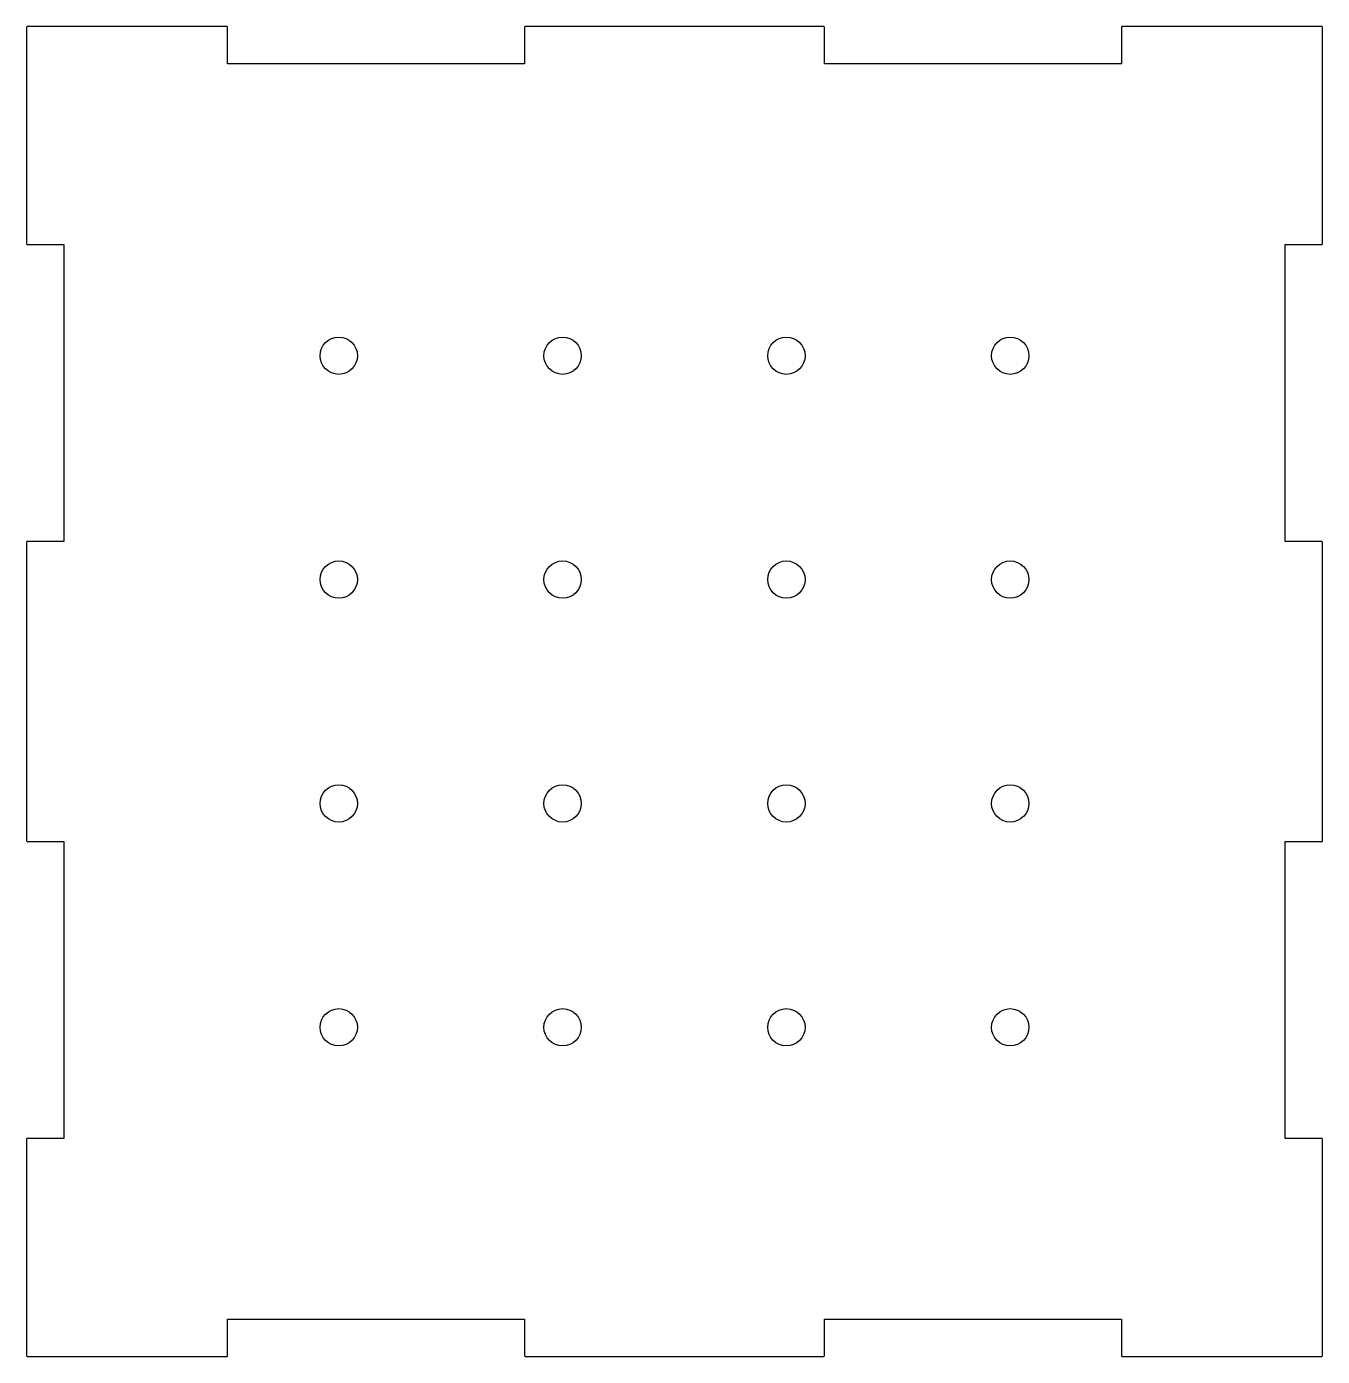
# Model space of a CAD drawing. Header units: millimetres. Extents: x -87 to 87, y -89 to 89.
import ezdxf

# ---------------------------------------------------------------- set-up
doc = ezdxf.new("R2010")
doc.units = ezdxf.units.MM

msp = doc.modelspace()

# ---------------------------------------------------------------- linework, layer by layer
at = {"color": 7, "linetype": 'Continuous', "lineweight": 25}
for p, q in [((-86.77, 89.1), (-86.81, 89.08)), ((-59.98, 89.1), (-86.77, 89.1)), ((-59.96, 89.09), (-59.98, 89.1)), ((-20.02, 89.1), (-20.06, 89.08)), ((20.02, 89.1), (-20.02, 89.1)), ((20.04, 89.09), (20.02, 89.1)), ((59.98, 89.1), (59.94, 89.08)), ((86.77, 89.1), (59.98, 89.1)), ((86.79, 89.09), (86.77, 89.1)), ((-86.84, 89.04), (-86.85, 89.02)), ((-86.85, 89.02), (-86.85, 59.98)), ((-86.83, 89.05), (-86.84, 89.04)), ((-86.82, 89.07), (-86.83, 89.05)), ((-86.81, 89.08), (-86.82, 89.07)), ((-59.95, 89.08), (-59.96, 89.09)), ((-59.93, 89.07), (-59.95, 89.08)), ((-59.92, 89.06), (-59.93, 89.07)), ((-59.9, 89.02), (-59.92, 89.06)), ((-59.9, 84.1), (-59.9, 89.02)), ((-20.09, 89.04), (-20.1, 89.02)), ((-20.1, 89.02), (-20.1, 84.1)), ((-20.08, 89.05), (-20.09, 89.04)), ((-20.07, 89.07), (-20.08, 89.05)), ((-20.06, 89.08), (-20.07, 89.07)), ((20.05, 89.08), (20.04, 89.09)), ((20.07, 89.07), (20.05, 89.08)), ((20.08, 89.06), (20.07, 89.07)), ((20.1, 89.02), (20.08, 89.06)), ((20.1, 84.1), (20.1, 89.02)), ((59.91, 89.04), (59.9, 89.02)), ((59.9, 89.02), (59.9, 84.1)), ((59.92, 89.05), (59.91, 89.04)), ((59.93, 89.07), (59.92, 89.05)), ((59.94, 89.08), (59.93, 89.07)), ((86.8, 89.08), (86.79, 89.09)), ((86.82, 89.07), (86.8, 89.08)), ((86.83, 89.06), (86.82, 89.07)), ((86.85, 89.02), (86.83, 89.06)), ((86.85, 59.98), (86.85, 89.02)), ((-20.1, 84.1), (-59.9, 84.1)), ((59.9, 84.1), (20.1, 84.1)), ((-86.85, 59.98), (-86.83, 59.94)), ((-86.83, 59.94), (-86.82, 59.93)), ((-86.82, 59.93), (-86.8, 59.92)), ((-86.8, 59.92), (-86.79, 59.91)), ((-86.79, 59.91), (-86.77, 59.9)), ((-86.77, 59.9), (-81.85, 59.9)), ((-81.85, 59.9), (-81.85, 20.1)), ((81.85, 59.9), (86.77, 59.9)), ((81.85, 20.1), (81.85, 59.9)), ((86.77, 59.9), (86.81, 59.92)), ((86.81, 59.92), (86.82, 59.93)), ((86.82, 59.93), (86.83, 59.95)), ((86.83, 59.95), (86.84, 59.96)), ((86.84, 59.96), (86.85, 59.98)), ((-86.84, 20.04), (-86.85, 20.02)), ((-86.85, 20.02), (-86.85, -20.02)), ((-86.83, 20.05), (-86.84, 20.04)), ((-86.82, 20.07), (-86.83, 20.05)), ((-86.81, 20.08), (-86.82, 20.07)), ((-86.77, 20.1), (-86.81, 20.08)), ((-81.85, 20.1), (-86.77, 20.1)), ((86.77, 20.1), (81.85, 20.1)), ((86.79, 20.09), (86.77, 20.1)), ((86.8, 20.08), (86.79, 20.09)), ((86.82, 20.07), (86.8, 20.08)), ((86.83, 20.06), (86.82, 20.07)), ((86.85, 20.02), (86.83, 20.06)), ((86.85, -20.02), (86.85, 20.02)), ((-86.85, -20.02), (-86.83, -20.06)), ((-86.83, -20.06), (-86.82, -20.07)), ((-86.82, -20.07), (-86.8, -20.08)), ((-86.8, -20.08), (-86.79, -20.09)), ((-86.79, -20.09), (-86.77, -20.1)), ((-86.77, -20.1), (-81.85, -20.1)), ((-81.85, -20.1), (-81.85, -59.9)), ((81.85, -20.1), (86.77, -20.1)), ((81.85, -59.9), (81.85, -20.1)), ((86.77, -20.1), (86.81, -20.08)), ((86.81, -20.08), (86.82, -20.07)), ((86.82, -20.07), (86.83, -20.05)), ((86.83, -20.05), (86.84, -20.04)), ((86.84, -20.04), (86.85, -20.02)), ((-86.84, -59.96), (-86.85, -59.98)), ((-86.85, -59.98), (-86.85, -89.02)), ((-86.83, -59.95), (-86.84, -59.96)), ((-86.82, -59.93), (-86.83, -59.95)), ((-86.81, -59.92), (-86.82, -59.93)), ((-86.77, -59.9), (-86.81, -59.92)), ((-81.85, -59.9), (-86.77, -59.9)), ((86.77, -59.9), (81.85, -59.9)), ((86.79, -59.91), (86.77, -59.9)), ((86.8, -59.92), (86.79, -59.91)), ((86.82, -59.93), (86.8, -59.92)), ((86.83, -59.94), (86.82, -59.93)), ((86.85, -59.98), (86.83, -59.94)), ((86.85, -89.02), (86.85, -59.98)), ((-59.9, -84.1), (-20.1, -84.1)), ((-59.9, -89.02), (-59.9, -84.1)), ((-20.1, -84.1), (-20.1, -89.02)), ((20.1, -84.1), (59.9, -84.1)), ((20.1, -89.02), (20.1, -84.1)), ((59.9, -84.1), (59.9, -89.02)), ((-86.85, -89.02), (-86.83, -89.06)), ((-86.83, -89.06), (-86.82, -89.07)), ((-86.82, -89.07), (-86.8, -89.08)), ((-86.8, -89.08), (-86.79, -89.09)), ((-86.79, -89.09), (-86.77, -89.1)), ((-86.77, -89.1), (-59.98, -89.1)), ((-59.98, -89.1), (-59.94, -89.08)), ((-59.94, -89.08), (-59.93, -89.07)), ((-59.93, -89.07), (-59.92, -89.05)), ((-59.92, -89.05), (-59.91, -89.04)), ((-59.91, -89.04), (-59.9, -89.02)), ((-20.1, -89.02), (-20.08, -89.06)), ((-20.08, -89.06), (-20.07, -89.07)), ((-20.07, -89.07), (-20.05, -89.08)), ((-20.05, -89.08), (-20.04, -89.09)), ((-20.04, -89.09), (-20.02, -89.1)), ((-20.02, -89.1), (20.02, -89.1)), ((20.02, -89.1), (20.06, -89.08)), ((20.06, -89.08), (20.07, -89.07)), ((20.07, -89.07), (20.08, -89.05)), ((20.08, -89.05), (20.09, -89.04)), ((20.09, -89.04), (20.1, -89.02)), ((59.9, -89.02), (59.92, -89.06)), ((59.92, -89.06), (59.93, -89.07)), ((59.93, -89.07), (59.95, -89.08)), ((59.95, -89.08), (59.96, -89.09)), ((59.96, -89.09), (59.98, -89.1)), ((59.98, -89.1), (86.77, -89.1)), ((86.77, -89.1), (86.81, -89.08)), ((86.81, -89.08), (86.82, -89.07)), ((86.82, -89.07), (86.83, -89.05)), ((86.83, -89.05), (86.84, -89.04)), ((86.84, -89.04), (86.85, -89.02))]:
    msp.add_line(p, q, dxfattribs=at)
for centre in [(-45, 45), (-15, 45), (15, 45), (45, 45), (-45, 15), (-15, 15), (15, 15), (45, 15), (-45, -15), (-15, -15), (15, -15), (45, -15), (-45, -45), (-15, -45), (15, -45), (45, -45)]:
    msp.add_circle(centre, 2.5, dxfattribs=at)

doc.saveas('drawing.dxf')
